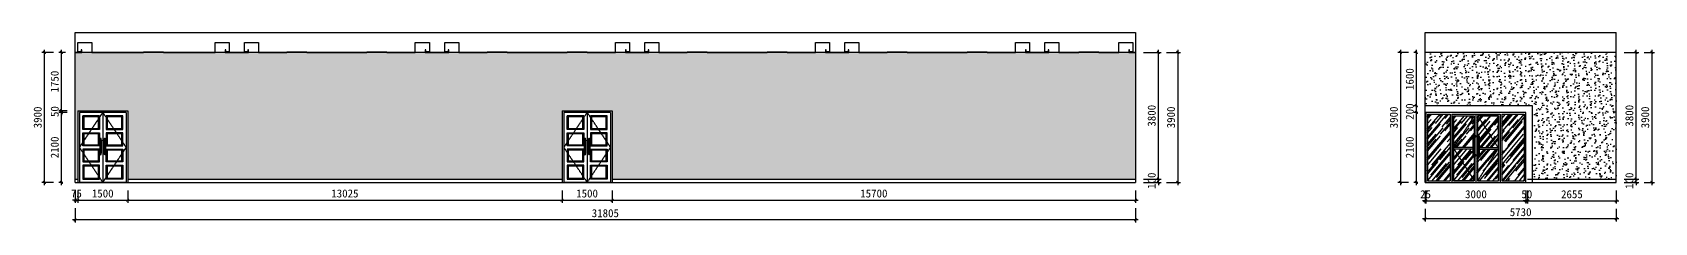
# Model space of a CAD drawing. Header units: millimetres. Extents: x -150677 to 588340, y -254013 to 149700.
# Drawn here: x 478390 to 527034, y -30960 to -25254 of the extents above; entities that cross this region are included whole.
import ezdxf

# ---------------------------------------------------------------- set-up
doc = ezdxf.new("R2010")
doc.units = ezdxf.units.MM
doc.header["$LTSCALE"] = 10
doc.header["$MEASUREMENT"] = 0
doc.linetypes.add('DASH', pattern=[0.35, 0.25, -0.1])
for name, color, linetype in [('1-Ba原始建筑墙体', 2, 'Continuous'), ('2-Ba顶面轮廓', 4, 'Continuous'), ('FUR-MID', 2, 'Continuous'), ('PM', 1, 'Continuous'), ('饰物', 46, 'Continuous')]:
    doc.layers.add(name, color=color, linetype=linetype)
doc.styles.get("Standard").update_dxf_attribs({"font": ''})
doc.styles.get('Standard').set_extended_font_data('SimSun')
doc.dimstyles.new('DIMN80', dxfattribs={"dimscale": 0.8, "dimtxt": 300, "dimasz": 100, "dimexe": 100, "dimexo": 300, "dimgap": 100, "dimtad": 1, "dimdec": 0, "dimtxsty": 'Standard', "dimblk": 'ARCHTICK', "dimcen": 2.5, "dimdle": 100, "dimclrd": 8, "dimclre": 8, "dimclrt": 96, "dimadec": 0, "dimazin": 0, "dimtfac": 1, "dimtdec": 0, "dimtmove": 0, "dimatfit": 3, "dimldrblk": 'DOT', "dimfxl": 100, "dimarcsym": 0})
pattern_1 = [(50, (520228.08, -29703.54), (129.618, 465.617), [3000, -400, 1000, -200]), (50, (520494.08, -29603.54), (-332.325, 17.773), [600, -66, 1200, -150]), (50, (520328.08, -29533.54), (565.849, 882.82), [1600, -280, 800, -200])]
pattern_2 = [(50, (521002.58, -29703.54), (129.618, 465.617), [3000, -400, 1000, -200]), (50, (521268.58, -29603.54), (-332.325, 17.773), [600, -66, 1200, -150]), (50, (521102.58, -29533.54), (565.849, 882.82), [1600, -280, 800, -200])]

# ---------------------------------------------------------------- blocks, each defined once
blk = doc.blocks.new('LS-006')
at = {"layer": 'PM'}
for p, q in [((-43, 173), (-43, 153)), ((-43, 173), (3, 173)), ((-43, 153), (3, 153)), ((-40, 153), (-40, -197)), ((-40, 103), (0, 103)), ((-35, 178), (-35, 173)), ((-35, 178), (-5, 178)), ((-30, 183), (-30, 178)), ((-30, 183), (-10, 183)), ((-10, 183), (-10, 178)), ((-5, 178), (-5, 173)), ((0, 153), (0, -197)), ((3, 173), (3, 153)), ((81, 173), (81, 153)), ((127, 173), (81, 173)), ((127, 153), (81, 153)), ((84, 153), (84, -197)), ((124, 103), (84, 103)), ((119, 178), (89, 178)), ((89, 178), (89, 173)), ((114, 183), (94, 183)), ((94, 183), (94, 178)), ((114, 183), (114, 178)), ((119, 178), (119, 173)), ((124, 153), (124, -197)), ((127, 173), (127, 153)), ((-43, -217), (-43, -197)), ((-43, -197), (3, -197)), ((-43, -217), (3, -217)), ((-40, -147), (0, -147)), ((-40, -197), (0, -197)), ((-35, -222), (-35, -217)), ((-35, -222), (-5, -222)), ((-30, -227), (-30, -222)), ((-30, -227), (-10, -227)), ((-10, -227), (-10, -222)), ((-5, -222), (-5, -217)), ((3, -217), (3, -197)), ((81, -217), (81, -197)), ((127, -197), (81, -197)), ((127, -217), (81, -217)), ((124, -147), (84, -147)), ((124, -197), (84, -197)), ((89, -222), (89, -217)), ((119, -222), (89, -222)), ((94, -227), (94, -222)), ((114, -227), (94, -227)), ((114, -227), (114, -222)), ((119, -222), (119, -217)), ((127, -217), (127, -197))]:
    blk.add_line(p, q, dxfattribs=at)
for centre, start, end in [((-20, 201), 297.7238, 242.2762), ((104, 201), 297.7238, 242.2762), ((-20, -246), 117.7238, 62.2762), ((104, -246), 117.7238, 62.2762)]:
    blk.add_arc(centre, 21, start, end, dxfattribs=at)
blk = doc.blocks.new('A$C5D037A5A')
at = {"layer": '2-Ba顶面轮廓'}
for p, q in [((0, 2150), (0, 0)), ((50, 2100), (50, 0)), ((700, 2100), (50, 2100)), ((650, 2000), (150, 2000)), ((1450, 2100), (700, 2100)), ((750, 2100), (750, 0)), ((1450, 2100), (1450, 0)), ((1500, 2150), (1500, 0)), ((654, 1100), (150, 1100)), ((896, 1100), (1350, 1100)), ((1450, 0), (50, 0))]:
    blk.add_line(p, q, dxfattribs=at)
at = {"layer": '2-Ba顶面轮廓', "color": 8, "linetype": 'DASH'}
for p, q in [((750, 2100), (50, 1050)), ((750, 2100), (1450, 1050)), ((50, 1050), (750, 0)), ((1450, 1050), (750, 0))]:
    blk.add_line(p, q, dxfattribs=at)
at = {"layer": '2-Ba顶面轮廓'}
blk.add_lwpolyline([(0, 2150), (1500, 2150)], dxfattribs=at)
for points in [[(150, 2000), (650, 2000), (650, 1585), (150, 1585)], [(1350, 2000), (850, 2000), (850, 1585), (1350, 1585)], [(150, 1485), (650, 1485), (650, 1100), (150, 1100)], [(1350, 1485), (850, 1485), (850, 1100), (1350, 1100)], [(150, 615), (650, 615), (650, 1000), (150, 1000)], [(1350, 615), (850, 615), (850, 1000), (1350, 1000)], [(150, 100), (650, 100), (650, 515), (150, 515)], [(1350, 100), (850, 100), (850, 515), (1350, 515)]]:
    blk.add_lwpolyline(points, close=True, dxfattribs=at)
at = {"layer": '2-Ba顶面轮廓', "color": 8}
for points in [[(635, 1985), (165, 1985), (165, 1600), (635, 1600)], [(620, 1970), (180, 1970), (180, 1615), (620, 1615)], [(1335, 1985), (865, 1985), (865, 1600), (1335, 1600)], [(1320, 1970), (880, 1970), (880, 1615), (1320, 1615)], [(635, 1470), (165, 1470), (165, 1115), (635, 1115)], [(1335, 1470), (865, 1470), (865, 1115), (1335, 1115)], [(635, 985), (165, 985), (165, 630), (635, 630)], [(620, 1455), (180, 1455), (180, 1130), (620, 1130)], [(1335, 985), (865, 985), (865, 630), (1335, 630)], [(1320, 1455), (880, 1455), (880, 1130), (1320, 1130)], [(635, 500), (165, 500), (165, 115), (635, 115)], [(620, 970), (180, 970), (180, 645), (620, 645)], [(1335, 500), (865, 500), (865, 115), (1335, 115)], [(1320, 970), (880, 970), (880, 645), (1320, 645)], [(620, 485), (180, 485), (180, 130), (620, 130)], [(1320, 485), (880, 485), (880, 130), (1320, 130)]]:
    blk.add_lwpolyline(points, close=True, dxfattribs=at)
at = {"layer": 'FUR-MID', "color": 2, "ltscale": 20}
blk.add_blockref('LS-006', (708, 1097), dxfattribs=at)
blk = doc.blocks.new('_ArchTick')
at = {"color": 0, "linetype": 'ByBlock', "const_width": 0.4}
blk.add_lwpolyline([(-0.5, -0.5), (0.5, 0.5)], dxfattribs=at)
blk = doc.blocks.new('*D1592')
at = {"layer": '2-Ba顶面轮廓', "color": 8, "lineweight": -2, "transparency": 16777216}
for p, q in [((479306, -27654), (479178, -27654)), ((479258, -29834), (479258, -27574)), ((479306, -29754), (479178, -29754))]:
    blk.add_line(p, q, dxfattribs=at)
at = {"layer": 'Defpoints', "color": 0, "transparency": 16777216}
for p in [(479258, -27654), (479546, -27654), (479546, -29754)]:
    blk.add_point(p, dxfattribs=at)
at = {"layer": '2-Ba顶面轮廓', "color": 8, "lineweight": -2, "transparency": 16777216, "xscale": 80, "yscale": 80, "zscale": 80}
for p, rotation in [((479258, -27654), 90), ((479258, -29754), 270)]:
    blk.add_blockref('_ArchTick', p, dxfattribs=dict(at, rotation=rotation))
at = {"layer": '2-Ba顶面轮廓', "color": 96, "transparency": 16777216, "insert": (479058, -28704), "char_height": 240, "attachment_point": 5, "rotation": 90}
blk.add_mtext('2100', dxfattribs=at)
blk = doc.blocks.new('_DOT')
at = {"color": 0, "linetype": 'ByBlock'}
blk.add_line((-0.35, 0), (-1, 0), dxfattribs=at)
at = {"color": 0, "linetype": 'ByBlock', "const_width": 0.35}
blk.add_lwpolyline([(-0.175, 0, 1), (0.175, 0, 1)], format="xyb", close=True, dxfattribs=at)
blk = doc.blocks.new('*D1593')
at = {"layer": '2-Ba顶面轮廓', "color": 8, "lineweight": -2, "transparency": 16777216}
for p, q in [((479672, -29994), (479672, -30368)), ((479747, -29994), (479747, -30368)), ((479672, -30288), (479592, -30288)), ((479672, -30288), (479747, -30288)), ((479747, -30288), (479827, -30288))]:
    blk.add_line(p, q, dxfattribs=at)
at = {"layer": 'Defpoints', "color": 0, "transparency": 16777216}
for p in [(479672, -29754), (479747, -29754), (479747, -30288)]:
    blk.add_point(p, dxfattribs=at)
at = {"layer": '2-Ba顶面轮廓', "color": 8, "lineweight": -2, "transparency": 16777216, "xscale": 80, "yscale": 80, "zscale": 80}
blk.add_blockref('_ArchTick', (479672, -30288), dxfattribs=at)
at = {"layer": '2-Ba顶面轮廓', "color": 8, "lineweight": -2, "transparency": 16777216, "xscale": 80, "yscale": 80, "zscale": 80, "rotation": 180}
blk.add_blockref('_ArchTick', (479747, -30288), dxfattribs=at)
at = {"layer": '2-Ba顶面轮廓', "color": 96, "transparency": 16777216, "insert": (479709, -30088), "char_height": 240, "attachment_point": 5}
blk.add_mtext('75', dxfattribs=at)
blk = doc.blocks.new('*D1594')
at = {"layer": '2-Ba顶面轮廓', "color": 8, "lineweight": -2, "transparency": 16777216}
for p, q in [((479747, -29994), (479747, -30368)), ((481247, -29994), (481247, -30368)), ((479667, -30288), (481327, -30288))]:
    blk.add_line(p, q, dxfattribs=at)
at = {"layer": 'Defpoints', "color": 0, "transparency": 16777216}
for p in [(479747, -29754), (481247, -29754), (481247, -30288)]:
    blk.add_point(p, dxfattribs=at)
at = {"layer": '2-Ba顶面轮廓', "color": 8, "lineweight": -2, "transparency": 16777216, "xscale": 80, "yscale": 80, "zscale": 80}
for p, rotation in [((479747, -30288), 180.0000000000026), ((481247, -30288), 2.646221494977645e-12)]:
    blk.add_blockref('_ArchTick', p, dxfattribs=dict(at, rotation=rotation))
at = {"layer": '2-Ba顶面轮廓', "color": 96, "transparency": 16777216, "insert": (480497, -30088), "char_height": 240, "attachment_point": 5}
blk.add_mtext('1500', dxfattribs=at)
blk = doc.blocks.new('*D1595')
at = {"layer": '2-Ba顶面轮廓', "color": 8, "lineweight": -2, "transparency": 16777216}
for p, q in [((481247, -29994), (481247, -30368)), ((494272, -29994), (494272, -30368)), ((481167, -30288), (494352, -30288))]:
    blk.add_line(p, q, dxfattribs=at)
at = {"layer": 'Defpoints', "color": 0, "transparency": 16777216}
for p in [(481247, -29754), (494272, -29754), (494272, -30288)]:
    blk.add_point(p, dxfattribs=at)
at = {"layer": '2-Ba顶面轮廓', "color": 8, "lineweight": -2, "transparency": 16777216, "xscale": 80, "yscale": 80, "zscale": 80}
for p, rotation in [((481247, -30288), 180.0000000000026), ((494272, -30288), 2.646221494977645e-12)]:
    blk.add_blockref('_ArchTick', p, dxfattribs=dict(at, rotation=rotation))
at = {"layer": '2-Ba顶面轮廓', "color": 96, "transparency": 16777216, "insert": (487760, -30088), "char_height": 240, "attachment_point": 5}
blk.add_mtext('13025', dxfattribs=at)
blk = doc.blocks.new('*D1596')
at = {"layer": '2-Ba顶面轮廓', "color": 8, "lineweight": -2, "transparency": 16777216}
for p, q in [((479667, -30528), (479667, -30960)), ((511472, -30528), (511472, -30960)), ((511552, -30880), (479587, -30880))]:
    blk.add_line(p, q, dxfattribs=at)
at = {"layer": 'Defpoints', "color": 0, "transparency": 16777216}
for p in [(479667, -30288), (511472, -30288), (479667, -30880)]:
    blk.add_point(p, dxfattribs=at)
at = {"layer": '2-Ba顶面轮廓', "color": 8, "lineweight": -2, "transparency": 16777216, "xscale": 80, "yscale": 80, "zscale": 80}
for p, rotation in [((479667, -30880), 180.0000000000026), ((511472, -30880), 2.637889906509372e-12)]:
    blk.add_blockref('_ArchTick', p, dxfattribs=dict(at, rotation=rotation))
at = {"layer": '2-Ba顶面轮廓', "color": 96, "transparency": 16777216, "insert": (495570, -30680), "char_height": 240, "attachment_point": 5}
blk.add_mtext('31805', dxfattribs=at)
blk = doc.blocks.new('*D1597')
at = {"layer": '2-Ba顶面轮廓', "color": 8, "lineweight": -2, "transparency": 16777216}
for p, q in [((479432, -27604), (479178, -27604)), ((479432, -27654), (479178, -27654)), ((479258, -27604), (479258, -27524)), ((479258, -27654), (479258, -27604)), ((479258, -27654), (479258, -27734))]:
    blk.add_line(p, q, dxfattribs=at)
at = {"layer": 'Defpoints', "color": 0, "transparency": 16777216}
for p in [(479258, -27604), (479672, -27604), (479672, -27654)]:
    blk.add_point(p, dxfattribs=at)
at = {"layer": '2-Ba顶面轮廓', "color": 8, "lineweight": -2, "transparency": 16777216, "xscale": 80, "yscale": 80, "zscale": 80}
for p, rotation in [((479258, -27604), 270), ((479258, -27654), 90)]:
    blk.add_blockref('_ArchTick', p, dxfattribs=dict(at, rotation=rotation))
at = {"layer": '2-Ba顶面轮廓', "color": 96, "transparency": 16777216, "insert": (479058, -27629), "char_height": 240, "attachment_point": 5, "rotation": 90}
blk.add_mtext('50', dxfattribs=at)
blk = doc.blocks.new('*D1598')
at = {"layer": '2-Ba顶面轮廓', "color": 8, "lineweight": -2, "transparency": 16777216}
for p, q in [((479258, -27684), (479258, -25774)), ((479382, -25854), (479178, -25854)), ((479382, -27604), (479178, -27604))]:
    blk.add_line(p, q, dxfattribs=at)
at = {"layer": 'Defpoints', "color": 0, "transparency": 16777216}
for p in [(479258, -25854), (479622, -25854), (479622, -27604)]:
    blk.add_point(p, dxfattribs=at)
at = {"layer": '2-Ba顶面轮廓', "color": 8, "lineweight": -2, "transparency": 16777216, "xscale": 80, "yscale": 80, "zscale": 80}
for p, rotation in [((479258, -25854), 90), ((479258, -27604), 270)]:
    blk.add_blockref('_ArchTick', p, dxfattribs=dict(at, rotation=rotation))
at = {"layer": '2-Ba顶面轮廓', "color": 96, "transparency": 16777216, "insert": (479058, -26729), "char_height": 240, "attachment_point": 5, "rotation": 90}
blk.add_mtext('1750', dxfattribs=at)
blk = doc.blocks.new('*D1599')
at = {"layer": '2-Ba顶面轮廓', "color": 8, "lineweight": -2, "transparency": 16777216}
for p, q in [((478748, -29834), (478748, -25774)), ((479018, -25854), (478668, -25854)), ((479018, -29754), (478668, -29754))]:
    blk.add_line(p, q, dxfattribs=at)
at = {"layer": 'Defpoints', "color": 0, "transparency": 16777216}
for p in [(478748, -25854), (479258, -25854), (479258, -29754)]:
    blk.add_point(p, dxfattribs=at)
at = {"layer": '2-Ba顶面轮廓', "color": 8, "lineweight": -2, "transparency": 16777216, "xscale": 80, "yscale": 80, "zscale": 80}
for p, rotation in [((478748, -25854), 90), ((478748, -29754), 270)]:
    blk.add_blockref('_ArchTick', p, dxfattribs=dict(at, rotation=rotation))
at = {"layer": '2-Ba顶面轮廓', "color": 96, "transparency": 16777216, "insert": (478548, -27804), "char_height": 240, "attachment_point": 5, "rotation": 90}
blk.add_mtext('3900', dxfattribs=at)
blk = doc.blocks.new('*D1600')
at = {"layer": '2-Ba顶面轮廓', "color": 8, "lineweight": -2, "transparency": 16777216}
for p, q in [((511712, -29653), (512234, -29653)), ((512154, -29653), (512154, -29573)), ((512154, -29754), (512154, -29653)), ((511712, -29754), (512234, -29754)), ((512154, -29754), (512154, -29834))]:
    blk.add_line(p, q, dxfattribs=at)
at = {"layer": 'Defpoints', "color": 0, "transparency": 16777216}
for p in [(511472, -29653), (512154, -29653), (511472, -29754)]:
    blk.add_point(p, dxfattribs=at)
at = {"layer": '2-Ba顶面轮廓', "color": 8, "lineweight": -2, "transparency": 16777216, "xscale": 80, "yscale": 80, "zscale": 80}
for p, rotation in [((512154, -29653), 270), ((512154, -29754), 90)]:
    blk.add_blockref('_ArchTick', p, dxfattribs=dict(at, rotation=rotation))
at = {"layer": '2-Ba顶面轮廓', "color": 96, "transparency": 16777216, "insert": (511954, -29704), "char_height": 240, "attachment_point": 5, "rotation": 90}
blk.add_mtext('100', dxfattribs=at)
blk = doc.blocks.new('*D1601')
at = {"layer": '2-Ba顶面轮廓', "color": 8, "lineweight": -2, "transparency": 16777216}
for p, q in [((512154, -29734), (512154, -25774)), ((511712, -25854), (512234, -25854)), ((511712, -29654), (512234, -29654))]:
    blk.add_line(p, q, dxfattribs=at)
at = {"layer": 'Defpoints', "color": 0, "transparency": 16777216}
for p in [(511472, -25854), (512154, -25854), (511472, -29654)]:
    blk.add_point(p, dxfattribs=at)
at = {"layer": '2-Ba顶面轮廓', "color": 8, "lineweight": -2, "transparency": 16777216, "xscale": 80, "yscale": 80, "zscale": 80}
for p, rotation in [((512154, -25854), 90), ((512154, -29654), 270)]:
    blk.add_blockref('_ArchTick', p, dxfattribs=dict(at, rotation=rotation))
at = {"layer": '2-Ba顶面轮廓', "color": 96, "transparency": 16777216, "insert": (511954, -27754), "char_height": 240, "attachment_point": 5, "rotation": 90}
blk.add_mtext('3800', dxfattribs=at)
blk = doc.blocks.new('*D1602')
at = {"layer": '2-Ba顶面轮廓', "color": 8, "lineweight": -2, "transparency": 16777216}
for p, q in [((512734, -25774), (512734, -29834)), ((512394, -25854), (512814, -25854)), ((512394, -29754), (512814, -29754))]:
    blk.add_line(p, q, dxfattribs=at)
at = {"layer": 'Defpoints', "color": 0, "transparency": 16777216}
for p in [(512154, -25854), (512154, -29754), (512734, -29754)]:
    blk.add_point(p, dxfattribs=at)
at = {"layer": '2-Ba顶面轮廓', "color": 8, "lineweight": -2, "transparency": 16777216, "xscale": 80, "yscale": 80, "zscale": 80}
for p, rotation in [((512734, -25854), 90), ((512734, -29754), 270)]:
    blk.add_blockref('_ArchTick', p, dxfattribs=dict(at, rotation=rotation))
at = {"layer": '2-Ba顶面轮廓', "color": 96, "transparency": 16777216, "insert": (512534, -27804), "char_height": 240, "attachment_point": 5, "rotation": 90}
blk.add_mtext('3900', dxfattribs=at)
blk = doc.blocks.new('*D1616')
at = {"layer": '2-Ba顶面轮廓', "color": 8, "lineweight": -2, "transparency": 16777216}
for p, q in [((520153, -29994), (520153, -30391)), ((520178, -29994), (520178, -30391)), ((520153, -30311), (520073, -30311)), ((520153, -30311), (520178, -30311)), ((520178, -30311), (520258, -30311))]:
    blk.add_line(p, q, dxfattribs=at)
at = {"layer": 'Defpoints', "color": 0, "transparency": 16777216}
for p in [(520153, -29754), (520178, -29754), (520178, -30311)]:
    blk.add_point(p, dxfattribs=at)
at = {"layer": '2-Ba顶面轮廓', "color": 8, "lineweight": -2, "transparency": 16777216, "xscale": 80, "yscale": 80, "zscale": 80}
blk.add_blockref('_ArchTick', (520153, -30311), dxfattribs=at)
at = {"layer": '2-Ba顶面轮廓', "color": 8, "lineweight": -2, "transparency": 16777216, "xscale": 80, "yscale": 80, "zscale": 80, "rotation": 180}
blk.add_blockref('_ArchTick', (520178, -30311), dxfattribs=at)
at = {"layer": '2-Ba顶面轮廓', "color": 96, "transparency": 16777216, "insert": (520166, -30111), "char_height": 240, "attachment_point": 5}
blk.add_mtext('25', dxfattribs=at)
blk = doc.blocks.new('*D1617')
at = {"layer": '2-Ba顶面轮廓', "color": 8, "lineweight": -2, "transparency": 16777216}
for p, q in [((520178, -29994), (520178, -30391)), ((523178, -29994), (523178, -30391)), ((520098, -30311), (523258, -30311))]:
    blk.add_line(p, q, dxfattribs=at)
at = {"layer": 'Defpoints', "color": 0, "transparency": 16777216}
for p in [(520178, -29754), (523178, -29754), (523178, -30311)]:
    blk.add_point(p, dxfattribs=at)
at = {"layer": '2-Ba顶面轮廓', "color": 8, "lineweight": -2, "transparency": 16777216, "xscale": 80, "yscale": 80, "zscale": 80, "rotation": 180}
blk.add_blockref('_ArchTick', (520178, -30311), dxfattribs=at)
at = {"layer": '2-Ba顶面轮廓', "color": 8, "lineweight": -2, "transparency": 16777216, "xscale": 80, "yscale": 80, "zscale": 80}
blk.add_blockref('_ArchTick', (523178, -30311), dxfattribs=at)
at = {"layer": '2-Ba顶面轮廓', "color": 96, "transparency": 16777216, "insert": (521678, -30111), "char_height": 240, "attachment_point": 5}
blk.add_mtext('3000', dxfattribs=at)
blk = doc.blocks.new('*D1618')
at = {"layer": '2-Ba顶面轮廓', "color": 8, "lineweight": -2, "transparency": 16777216}
for p, q in [((523178, -29994), (523178, -30391)), ((523228, -29994), (523228, -30391)), ((523178, -30311), (523098, -30311)), ((523178, -30311), (523228, -30311)), ((523228, -30311), (523308, -30311))]:
    blk.add_line(p, q, dxfattribs=at)
at = {"layer": 'Defpoints', "color": 0, "transparency": 16777216}
for p in [(523178, -29754), (523228, -29754), (523228, -30311)]:
    blk.add_point(p, dxfattribs=at)
at = {"layer": '2-Ba顶面轮廓', "color": 8, "lineweight": -2, "transparency": 16777216, "xscale": 80, "yscale": 80, "zscale": 80}
blk.add_blockref('_ArchTick', (523178, -30311), dxfattribs=at)
at = {"layer": '2-Ba顶面轮廓', "color": 8, "lineweight": -2, "transparency": 16777216, "xscale": 80, "yscale": 80, "zscale": 80, "rotation": 180}
blk.add_blockref('_ArchTick', (523228, -30311), dxfattribs=at)
at = {"layer": '2-Ba顶面轮廓', "color": 96, "transparency": 16777216, "insert": (523203, -30111), "char_height": 240, "attachment_point": 5}
blk.add_mtext('50', dxfattribs=at)
blk = doc.blocks.new('*D1619')
at = {"layer": '2-Ba顶面轮廓', "color": 8, "lineweight": -2, "transparency": 16777216}
for p, q in [((523228, -29994), (523228, -30391)), ((525883, -29994), (525883, -30391)), ((523148, -30311), (525963, -30311))]:
    blk.add_line(p, q, dxfattribs=at)
at = {"layer": 'Defpoints', "color": 0, "transparency": 16777216}
for p in [(523228, -29754), (525883, -29754), (525883, -30311)]:
    blk.add_point(p, dxfattribs=at)
at = {"layer": '2-Ba顶面轮廓', "color": 8, "lineweight": -2, "transparency": 16777216, "xscale": 80, "yscale": 80, "zscale": 80, "rotation": 180}
blk.add_blockref('_ArchTick', (523228, -30311), dxfattribs=at)
at = {"layer": '2-Ba顶面轮廓', "color": 8, "lineweight": -2, "transparency": 16777216, "xscale": 80, "yscale": 80, "zscale": 80}
blk.add_blockref('_ArchTick', (525883, -30311), dxfattribs=at)
at = {"layer": '2-Ba顶面轮廓', "color": 96, "transparency": 16777216, "insert": (524556, -30111), "char_height": 240, "attachment_point": 5}
blk.add_mtext('2655', dxfattribs=at)
blk = doc.blocks.new('*D1620')
at = {"layer": '2-Ba顶面轮廓', "color": 8, "lineweight": -2, "transparency": 16777216}
for p, q in [((520153.4638, -30551), (520153.4638, -30927.5)), ((525883.4638, -30551), (525883.4638, -30927.5)), ((525963.4638, -30847.5), (520073.4638, -30847.5))]:
    blk.add_line(p, q, dxfattribs=at)
at = {"layer": 'Defpoints', "color": 0, "transparency": 16777216}
for p in [(520153.4638, -30311), (525883.4638, -30311), (520153.4638, -30847.5)]:
    blk.add_point(p, dxfattribs=at)
at = {"layer": '2-Ba顶面轮廓', "color": 8, "lineweight": -2, "transparency": 16777216, "xscale": 80, "yscale": 80, "zscale": 80, "rotation": 180}
blk.add_blockref('_ArchTick', (520153.4638, -30847.5), dxfattribs=at)
at = {"layer": '2-Ba顶面轮廓', "color": 8, "lineweight": -2, "transparency": 16777216, "xscale": 80, "yscale": 80, "zscale": 80}
blk.add_blockref('_ArchTick', (525883.4638, -30847.5), dxfattribs=at)
at = {"layer": '2-Ba顶面轮廓', "color": 96, "transparency": 16777216, "insert": (523018.4638, -30647.5), "char_height": 240, "attachment_point": 5}
blk.add_mtext('5730', dxfattribs=at)
blk = doc.blocks.new('*D1621')
at = {"layer": '2-Ba顶面轮廓', "color": 8, "lineweight": -2, "transparency": 16777216}
for p, q in [((519938, -27654), (519813, -27654)), ((519893, -29834), (519893, -27574)), ((519938, -29754), (519813, -29754))]:
    blk.add_line(p, q, dxfattribs=at)
at = {"layer": 'Defpoints', "color": 0, "transparency": 16777216}
for p in [(519893, -27654), (520178, -27654), (520178, -29754)]:
    blk.add_point(p, dxfattribs=at)
at = {"layer": '2-Ba顶面轮廓', "color": 8, "lineweight": -2, "transparency": 16777216, "xscale": 80, "yscale": 80, "zscale": 80}
for p, rotation in [((519893, -27654), 90), ((519893, -29754), 270)]:
    blk.add_blockref('_ArchTick', p, dxfattribs=dict(at, rotation=rotation))
at = {"layer": '2-Ba顶面轮廓', "color": 96, "transparency": 16777216, "insert": (519693, -28704), "char_height": 240, "attachment_point": 5, "rotation": 90}
blk.add_mtext('2100', dxfattribs=at)
blk = doc.blocks.new('*D1622')
at = {"layer": '2-Ba顶面轮廓', "color": 8, "lineweight": -2, "transparency": 16777216}
for p, q in [((519913, -27454), (519813, -27454)), ((519938, -27654), (519813, -27654)), ((519893, -27734), (519893, -27374))]:
    blk.add_line(p, q, dxfattribs=at)
at = {"layer": 'Defpoints', "color": 0, "transparency": 16777216}
for p in [(519893, -27454), (520153, -27454), (520178, -27654)]:
    blk.add_point(p, dxfattribs=at)
at = {"layer": '2-Ba顶面轮廓', "color": 8, "lineweight": -2, "transparency": 16777216, "xscale": 80, "yscale": 80, "zscale": 80}
for p, rotation in [((519893, -27454), 90), ((519893, -27654), 270)]:
    blk.add_blockref('_ArchTick', p, dxfattribs=dict(at, rotation=rotation))
at = {"layer": '2-Ba顶面轮廓', "color": 96, "transparency": 16777216, "insert": (519693, -27629), "char_height": 240, "attachment_point": 5, "rotation": 90}
blk.add_mtext('200', dxfattribs=at)
blk = doc.blocks.new('*D1623')
at = {"layer": '2-Ba顶面轮廓', "color": 8, "lineweight": -2, "transparency": 16777216}
for p, q in [((519893, -27534), (519893, -25774)), ((519913, -25854), (519813, -25854)), ((519913, -27454), (519813, -27454))]:
    blk.add_line(p, q, dxfattribs=at)
at = {"layer": 'Defpoints', "color": 0, "transparency": 16777216}
for p in [(519893, -25854), (520153, -25854), (520153, -27454)]:
    blk.add_point(p, dxfattribs=at)
at = {"layer": '2-Ba顶面轮廓', "color": 8, "lineweight": -2, "transparency": 16777216, "xscale": 80, "yscale": 80, "zscale": 80}
for p, rotation in [((519893, -25854), 90), ((519893, -27454), 270)]:
    blk.add_blockref('_ArchTick', p, dxfattribs=dict(at, rotation=rotation))
at = {"layer": '2-Ba顶面轮廓', "color": 96, "transparency": 16777216, "insert": (519693, -26654), "char_height": 240, "attachment_point": 5, "rotation": 90}
blk.add_mtext('1600', dxfattribs=at)
blk = doc.blocks.new('*D1624')
at = {"layer": '2-Ba顶面轮廓', "color": 8, "lineweight": -2, "transparency": 16777216}
for p, q in [((519416, -25774), (519416, -29834)), ((519653, -25854), (519336, -25854)), ((519653, -29754), (519336, -29754))]:
    blk.add_line(p, q, dxfattribs=at)
at = {"layer": 'Defpoints', "color": 0, "transparency": 16777216}
for p in [(519893, -25854), (519416, -29754), (519893, -29754)]:
    blk.add_point(p, dxfattribs=at)
at = {"layer": '2-Ba顶面轮廓', "color": 8, "lineweight": -2, "transparency": 16777216, "xscale": 80, "yscale": 80, "zscale": 80}
for p, rotation in [((519416, -25854), 90), ((519416, -29754), 270)]:
    blk.add_blockref('_ArchTick', p, dxfattribs=dict(at, rotation=rotation))
at = {"layer": '2-Ba顶面轮廓', "color": 96, "transparency": 16777216, "insert": (519216, -27804), "char_height": 240, "attachment_point": 5, "rotation": 90}
blk.add_mtext('3900', dxfattribs=at)
blk = doc.blocks.new('*D1625')
at = {"layer": '2-Ba顶面轮廓', "color": 8, "lineweight": -2, "transparency": 16777216}
for p, q in [((526123, -29654), (526559, -29654)), ((526479, -29654), (526479, -29574)), ((526479, -29754), (526479, -29654)), ((526123, -29754), (526559, -29754)), ((526479, -29754), (526479, -29834))]:
    blk.add_line(p, q, dxfattribs=at)
at = {"layer": 'Defpoints', "color": 0, "transparency": 16777216}
for p in [(525883, -29654), (526479, -29654), (525883, -29754)]:
    blk.add_point(p, dxfattribs=at)
at = {"layer": '2-Ba顶面轮廓', "color": 8, "lineweight": -2, "transparency": 16777216, "xscale": 80, "yscale": 80, "zscale": 80}
for p, rotation in [((526479, -29654), 270), ((526479, -29754), 90)]:
    blk.add_blockref('_ArchTick', p, dxfattribs=dict(at, rotation=rotation))
at = {"layer": '2-Ba顶面轮廓', "color": 96, "transparency": 16777216, "insert": (526279, -29704), "char_height": 240, "attachment_point": 5, "rotation": 90}
blk.add_mtext('100', dxfattribs=at)
blk = doc.blocks.new('*D1626')
at = {"layer": '2-Ba顶面轮廓', "color": 8, "lineweight": -2, "transparency": 16777216}
for p, q in [((526479, -29734), (526479, -25774)), ((526123, -25854), (526559, -25854)), ((526123, -29654), (526559, -29654))]:
    blk.add_line(p, q, dxfattribs=at)
at = {"layer": 'Defpoints', "color": 0, "transparency": 16777216}
for p in [(525883, -25854), (526479, -25854), (525883, -29654)]:
    blk.add_point(p, dxfattribs=at)
at = {"layer": '2-Ba顶面轮廓', "color": 8, "lineweight": -2, "transparency": 16777216, "xscale": 80, "yscale": 80, "zscale": 80}
for p, rotation in [((526479, -25854), 90), ((526479, -29654), 270)]:
    blk.add_blockref('_ArchTick', p, dxfattribs=dict(at, rotation=rotation))
at = {"layer": '2-Ba顶面轮廓', "color": 96, "transparency": 16777216, "insert": (526279, -27754), "char_height": 240, "attachment_point": 5, "rotation": 90}
blk.add_mtext('3800', dxfattribs=at)
blk = doc.blocks.new('*D1627')
at = {"layer": '2-Ba顶面轮廓', "color": 8, "lineweight": -2, "transparency": 16777216}
for p, q in [((526954, -25774), (526954, -29834)), ((526719, -25854), (527034, -25854)), ((526719, -29754), (527034, -29754))]:
    blk.add_line(p, q, dxfattribs=at)
at = {"layer": 'Defpoints', "color": 0, "transparency": 16777216}
for p in [(526479, -25854), (526479, -29754), (526954, -29754)]:
    blk.add_point(p, dxfattribs=at)
at = {"layer": '2-Ba顶面轮廓', "color": 8, "lineweight": -2, "transparency": 16777216, "xscale": 80, "yscale": 80, "zscale": 80}
for p, rotation in [((526954, -25854), 90), ((526954, -29754), 270)]:
    blk.add_blockref('_ArchTick', p, dxfattribs=dict(at, rotation=rotation))
at = {"layer": '2-Ba顶面轮廓', "color": 96, "transparency": 16777216, "insert": (526754, -27804), "char_height": 240, "attachment_point": 5, "rotation": 90}
blk.add_mtext('3900', dxfattribs=at)
blk = doc.blocks.new('*D1714')
at = {"layer": '2-Ba顶面轮廓', "color": 8, "lineweight": -2, "transparency": 16777216}
for p, q in [((494272, -29994), (494272, -30368)), ((495772, -29994), (495772, -30368)), ((494192, -30288), (495852, -30288))]:
    blk.add_line(p, q, dxfattribs=at)
at = {"layer": 'Defpoints', "color": 0, "transparency": 16777216}
for p in [(494272, -29754), (495772, -29754), (495772, -30288)]:
    blk.add_point(p, dxfattribs=at)
at = {"layer": '2-Ba顶面轮廓', "color": 8, "lineweight": -2, "transparency": 16777216, "xscale": 80, "yscale": 80, "zscale": 80}
for p, rotation in [((494272, -30288), 180.0015550377933), ((495772, -30288), 0.001555037793237257)]:
    blk.add_blockref('_ArchTick', p, dxfattribs=dict(at, rotation=rotation))
at = {"layer": '2-Ba顶面轮廓', "color": 96, "transparency": 16777216, "insert": (495022, -30088), "char_height": 240, "attachment_point": 5, "rotation": 0.0016}
blk.add_mtext('1500', dxfattribs=at)
blk = doc.blocks.new('*D1715')
at = {"layer": '2-Ba顶面轮廓', "color": 8, "lineweight": -2, "transparency": 16777216}
for p, q in [((495772, -29994), (495772, -30368)), ((511472, -29994), (511472, -30368)), ((495692, -30288), (511552, -30288))]:
    blk.add_line(p, q, dxfattribs=at)
at = {"layer": 'Defpoints', "color": 0, "transparency": 16777216}
for p in [(495772, -29754), (511472, -29754), (511472, -30288)]:
    blk.add_point(p, dxfattribs=at)
at = {"layer": '2-Ba顶面轮廓', "color": 8, "lineweight": -2, "transparency": 16777216, "xscale": 80, "yscale": 80, "zscale": 80, "rotation": 180}
blk.add_blockref('_ArchTick', (495772, -30288), dxfattribs=at)
at = {"layer": '2-Ba顶面轮廓', "color": 8, "lineweight": -2, "transparency": 16777216, "xscale": 80, "yscale": 80, "zscale": 80}
blk.add_blockref('_ArchTick', (511472, -30288), dxfattribs=at)
at = {"layer": '2-Ba顶面轮廓', "color": 96, "transparency": 16777216, "insert": (503622, -30088), "char_height": 240, "attachment_point": 5}
blk.add_mtext('15700', dxfattribs=at)

msp = doc.modelspace()

# ---------------------------------------------------------------- hatches: boundary and pattern name
at = {"layer": '2-Ba顶面轮廓'}
h = msp.add_hatch(dxfattribs=at)
h.set_pattern_fill('AR-SAND', color=251, scale=100, angle=90, style=0)
h.set_pattern_definition([(127.5, (479669.58, -29653.5), (-244.7066, -8.0002), [0, -193.04, 0, -215.9, 0, -206.375]), (97.5, (479669.6, -29653.5), (-358.4126, 224.7616), [0, -104.14, 0, -173.99, 0, -66.675]), (57.5, (479669.58, -29809.7), (-0.7186, 395.4962), [0, -63.5, 0, -228.6, 0, -298.45]), (47.5, (479669.6, -29809.7), (-111.4647, 381.7782), [0, -31.75, 0, -149.86, 0, -171.45])])
h.paths.add_polyline_path([(495772, -27603.6), (495772, -29653.5), (511472, -29653.5), (511472, -25853.5), (479669.6, -25853.5), (479669.6, -29653.5), (479747, -29653.5), (479747, -27603.5), (481247, -27603.5), (481247, -29653.5), (494272, -29653.5), (494272, -27603.6)])
h = msp.add_hatch(dxfattribs=at)
h.set_pattern_fill('AR-SAND', color=251, scale=100, angle=90, style=0)
h.set_pattern_definition([(127.5, (520153.46, -29653.5), (-244.7066, -8), [0, -193.04, 0, -215.9, 0, -206.375]), (97.5, (520153.46, -29653.5), (-358.413, 224.762), [0, -104.14, 0, -173.99, 0, -66.675]), (57.5, (520153.46, -29809.7), (-0.7186, 395.496), [0, -63.5, 0, -228.6, 0, -298.45]), (47.5, (520153.46, -29809.7), (-111.465, 381.778), [0, -31.75, 0, -149.86, 0, -171.45])])
h.paths.add_polyline_path([(520153.5, -27453.5), (523378.1, -27453.5), (523378.1, -29653.5), (525883.5, -29653.5), (525883.5, -25853.5), (520153.5, -25853.5)])
h = msp.add_hatch(dxfattribs=at)
h.set_pattern_fill('木材', color=251, scale=50, style=0)
h.set_pattern_definition(pattern_1)
h.paths.add_polyline_path([(520902.6, -27703.5), (520228.1, -27703.5), (520228.1, -28098.5), (520228.1, -29703.5), (520902.6, -29703.5)])
h = msp.add_hatch(dxfattribs=at)
h.set_pattern_fill('木材', color=251, scale=50, style=0)
h.set_pattern_definition(pattern_1)
h.paths.add_polyline_path([(523128.1, -27703.5), (522475.6, -27703.5), (522452.6, -27703.5), (522452.6, -29703.5), (523128.1, -29703.5)])
h = msp.add_hatch(dxfattribs=at)
h.set_pattern_fill('木材', color=251, scale=50, style=0)
h.set_pattern_definition(pattern_2)
h.paths.add_polyline_path([(521611.5, -28753.5), (521611.5, -28923.5), (521627.6, -28923.5), (521627.6, -28753.5)])
h.paths.add_polyline_path([(521581.5, -28953.5), (521581.5, -28753.5), (521002.6, -28753.5), (521002.6, -29703.5), (521627.6, -29703.5), (521627.6, -28953.5)])
h.paths.add_polyline_path([(521611.5, -28383.5), (521611.5, -28703.5), (521627.6, -28703.5), (521627.6, -28383.5)])
h.paths.add_polyline_path([(521581.5, -28703.5), (521581.5, -28353.5), (521627.6, -28353.5), (521627.6, -27753.5), (521002.6, -27753.5), (521002.6, -28703.5)])
h = msp.add_hatch(dxfattribs=at)
h.set_pattern_fill('木材', color=251, scale=50, style=0)
h.set_pattern_definition(pattern_2)
h.paths.add_polyline_path([(521743.6, -28703.5), (521743.6, -28383.5), (521727.6, -28383.5), (521727.6, -28703.5)])
h.paths.add_polyline_path([(521773.6, -28353.5), (521773.6, -28703.5), (522352.6, -28703.5), (522352.6, -27753.5), (521727.6, -27753.5), (521727.6, -28353.5)])
h.paths.add_polyline_path([(521727.6, -28923.5), (521743.6, -28923.5), (521743.6, -28753.5), (521727.6, -28753.5)])
h.paths.add_polyline_path([(521773.6, -28953.5), (521727.6, -28953.5), (521727.6, -29703.5), (522352.6, -29703.5), (522352.6, -28753.5), (521773.6, -28753.5)])

# ---------------------------------------------------------------- linework, layer by layer
at = {"layer": '1-Ba原始建筑墙体'}
for p, q in [((479671.6, -29753.5), (479671.6, -25253.5)), ((479671.6, -25253.5), (511472, -25253.6)), ((511472, -25253.6), (511472, -29753.6)), ((520153.5, -29753.5), (520153.5, -25253.5)), ((520153.5, -25253.5), (525883.5, -25253.5)), ((525883.5, -29753.5), (525883.5, -25253.5)), ((479671.6, -29753.5), (511472, -29753.6)), ((520153.5, -29753.5), (525883.5, -29753.5))]:
    msp.add_line(p, q, dxfattribs=at)
at = {"layer": '2-Ba顶面轮廓'}
for p, q in [((520228.1, -27703.5), (520902.6, -27703.5)), ((520228.1, -27703.5), (520228.1, -29703.5)), ((520228.1, -27703.5), (520228.1, -28098.5)), ((520902.6, -27703.5), (520902.6, -29703.5)), ((520952.6, -27703.5), (521727.6, -27703.5)), ((520952.6, -27703.5), (520952.6, -29753.5)), ((521677.6, -27703.5), (521677.6, -29753.5)), ((521727.6, -27703.5), (522402.6, -27703.5)), ((522402.6, -27703.5), (522402.6, -29753.5)), ((522452.6, -27703.5), (523128.1, -27703.5)), ((522452.6, -27703.5), (522452.6, -29703.5)), ((522475.6, -27703.5), (523128.1, -27703.5)), ((523078.1, -27703.5), (523078.1, -27703.5)), ((523128.1, -27703.5), (523128.1, -29703.5)), ((520228.1, -28118.5), (520228.1, -28453.5)), ((521002.6, -27753.5), (521002.6, -29703.5)), ((521002.6, -27753.5), (521627.6, -27753.5)), ((521627.6, -27753.5), (521627.6, -28353.5)), ((521727.6, -27753.5), (521727.6, -28353.5)), ((521727.6, -27753.5), (522352.6, -27753.5)), ((522352.6, -27753.5), (522352.6, -29703.5)), ((520228.1, -28473.5), (520228.1, -28908.5)), ((521627.6, -28383.5), (521627.6, -28923.5)), ((521727.6, -28383.5), (521727.6, -28923.5)), ((520228.1, -28928.5), (520228.1, -29363.5)), ((521581.5, -28703.5), (521002.6, -28703.5)), ((521581.5, -28753.5), (521002.6, -28753.5)), ((521627.6, -28703.5), (521611.5, -28703.5)), ((521627.6, -28753.5), (521611.5, -28753.5)), ((521627.6, -28953.5), (521627.6, -29703.5)), ((521727.6, -28703.5), (521743.6, -28703.5)), ((521727.6, -28753.5), (521743.6, -28753.5)), ((521727.6, -28953.5), (521727.6, -29703.5)), ((521773.6, -28703.5), (522352.6, -28703.5)), ((521773.6, -28753.5), (522352.6, -28753.5)), ((479671.6, -29653.5), (479747, -29653.5)), ((481247, -29653.5), (494272, -29653.5)), ((495772, -29653.5), (511472, -29653.5)), ((523228.1, -29653.5), (525883.5, -29653.5)), ((520228.1, -29703.5), (520902.6, -29703.5)), ((520952.6, -29753.5), (522402.6, -29753.5)), ((521002.6, -29703.5), (521627.6, -29703.5)), ((521727.6, -29703.5), (522352.6, -29703.5)), ((522452.6, -29703.5), (523128.1, -29703.5))]:
    msp.add_line(p, q, dxfattribs=at)
at = {"layer": '2-Ba顶面轮廓', "color": 8, "linetype": 'DASH'}
for p, q in [((521627.6, -27753.5), (521002.6, -28728.5)), ((521727.6, -27753.5), (522352.6, -28728.5)), ((521002.6, -28728.5), (521627.6, -29703.5)), ((522352.6, -28728.5), (521727.6, -29703.5))]:
    msp.add_line(p, q, dxfattribs=at)
at = {"layer": '2-Ba顶面轮廓'}
for points in [[(479671.6, -25853.5), (479869.6, -25853.5), (479869.6, -25773.5), (479849.6, -25773.5), (479849.6, -25833.5), (479749.6, -25833.5), (479749.6, -25553.5), (480169.6, -25553.5), (480169.6, -25853.5), (481720.8, -25853.5), (481720.8, -25833.5), (482320.8, -25833.5), (482320.8, -25853.5), (483872, -25853.5), (483872, -25553.5), (484292, -25553.5), (484292, -25833.5), (484192, -25833.5), (484192, -25773.5), (484172, -25773.5), (484172, -25853.5), (484872, -25853.5), (484872, -25773.5), (484852, -25773.5), (484852, -25833.5), (484752, -25833.5), (484752, -25553.5), (485172, -25553.5), (485172, -25853.5), (486022, -25853.5), (486022, -25833.5), (486622, -25833.5), (486622, -25853.5), (488422, -25853.5), (488422, -25833.5), (489022, -25833.5), (489022, -25853.5), (489872, -25853.5), (489872, -25553.5), (490292, -25553.5), (490292, -25833.5), (490192, -25833.5), (490192, -25773.5), (490172, -25773.5), (490172, -25853.5), (490872, -25853.5), (490872, -25773.5), (490852, -25773.5), (490852, -25833.5), (490752, -25833.5), (490752, -25553.5), (491172, -25553.5), (491172, -25853.5), (492022, -25853.5), (492022, -25833.5), (492622, -25833.5), (492622, -25853.5), (494422, -25853.5), (494422, -25833.5), (495022, -25833.5), (495022, -25853.5), (495872, -25853.5), (495872, -25553.5), (496292, -25553.5), (496292, -25833.5), (496192, -25833.5), (496192, -25773.5), (496172, -25773.5), (496172, -25853.5), (496872, -25853.5), (496872, -25773.5), (496852, -25773.5), (496852, -25833.5), (496752, -25833.5), (496752, -25553.5), (497172, -25553.5), (497172, -25853.5), (498022, -25853.5), (498022, -25833.5), (498622, -25833.5), (498622, -25853.5), (500422, -25853.5), (500422, -25833.5), (501022, -25833.5), (501022, -25853.5), (501872, -25853.5), (501872, -25553.5), (502292, -25553.5), (502292, -25833.5), (502192, -25833.5), (502192, -25773.5), (502172, -25773.5), (502172, -25853.5), (502872, -25853.5), (502872, -25773.5), (502852, -25773.5), (502852, -25833.5), (502752, -25833.5), (502752, -25553.5), (503172, -25553.5), (503172, -25853.5), (504022, -25853.5), (504022, -25833.5), (504622, -25833.5), (504622, -25853.5), (506422, -25853.5), (506422, -25833.5), (507022, -25833.5), (507022, -25853.5), (507872, -25853.5), (507872, -25553.5), (508292, -25553.5), (508292, -25833.5), (508192, -25833.5), (508192, -25773.5), (508172, -25773.5), (508172, -25853.5), (508872, -25853.5), (508872, -25773.5), (508852, -25773.5), (508852, -25833.5), (508752, -25833.5), (508752, -25553.5), (509172, -25553.5), (509172, -25853.5), (509772, -25853.5), (509772, -25833.5), (510372, -25833.5), (510372, -25853.5), (510972, -25853.5), (510972, -25553.5), (511392, -25553.5), (511392, -25833.5), (511292, -25833.5), (511292, -25773.5), (511272, -25773.5), (511272, -25853.5), (511472, -25853.5)], [(511472, -25853.5), (479671.6, -25853.5)], [(525883.5, -25853.5), (520153.5, -25853.5)], [(523378.1, -29753.5), (523378.1, -27453.5), (520153.5, -27453.5)], [(523178.1, -29753.5), (523178.1, -27653.5), (520178.1, -27653.5), (520178.1, -29753.5)], [(521627.6, -28953.5), (521627.6, -29703.5), (521002.6, -29703.5), (521002.6, -27753.5), (521627.6, -27753.5), (521627.6, -28353.5)], [(521727.6, -28953.5), (521727.6, -29703.5), (522352.6, -29703.5), (522352.6, -27753.5), (521727.6, -27753.5), (521727.6, -28353.5)], [(521627.6, -28383.5), (521627.6, -28923.5)], [(521727.6, -28383.5), (521727.6, -28923.5)]]:
    msp.add_lwpolyline(points, dxfattribs=at)
at = {"layer": '饰物', "color": 8}
for points in [[(521595.5, -28953.5), (521661.5, -28953.5), (521661.5, -28923.5), (521611.5, -28923.5), (521611.5, -28383.5), (521661.5, -28383.5), (521661.5, -28353.5), (521581.5, -28353.5), (521581.5, -28953.5), (521611.5, -28953.5)], [(521759.6, -28953.5), (521693.6, -28953.5), (521693.6, -28923.5), (521743.6, -28923.5), (521743.6, -28383.5), (521693.6, -28383.5), (521693.6, -28353.5), (521773.6, -28353.5), (521773.6, -28953.5), (521743.6, -28953.5)]]:
    msp.add_lwpolyline(points, dxfattribs=at)

# ---------------------------------------------------------------- block references
at = {"layer": '2-Ba顶面轮廓'}
for p in [(479747, -29753.5), (494272, -29753.6)]:
    msp.add_blockref('A$C5D037A5A', p, dxfattribs=at)

# ---------------------------------------------------------------- dimensions: what is measured, and where the dimension line sits
for p1, p2, distance, picture, middle in [((479258.3964, -29753.9999), (479258.3964, -25853.5136), 510.8964, '*D1599', (478547.5, -27803.7568)), ((479621.6, -27603.5), (479621.6, -25853.5), 363.2, '*D1598', (479058.4, -26728.5)), ((512154.5, -25853.5), (512154.5, -29753.6), 580, '*D1602', (512534.5, -27803.5)), ((519893, -25853.5), (519893, -29753.5), -476.5, '*D1624', (519216.5, -27803.5)), ((526479, -25853.5), (526479, -29753.5), 475, '*D1627', (526754, -27803.5)), ((479546.1, -29754), (479546.1, -27654), 287.7, '*D1592', (479058.4, -28704)), ((520178.1, -29753.5), (520178.1, -27653.5), 285.1, '*D1621', (519693, -28703.5)), ((494272, -29753.6), (495772, -29753.5), -534.9, '*D1714', (495022, -30088.5)), ((495772, -29753.6), (511472, -29753.6), -534.9, '*D1715', (503622, -30088.5)), ((511472, -30288.5), (479667, -30288.5), 591.5, '*D1596', (495569.5, -30680)), ((525883.5, -30311), (520153.5, -30311), 536.5, '*D1620', (523018.5, -30647.5))]:
    dim = msp.add_aligned_dim(p1=p1, p2=p2, distance=distance, dimstyle='DIMN80', dxfattribs=at)
    dim.commit()
    dim.dimension.update_dxf_attribs({"geometry": picture, "text_midpoint": middle})
for base, p1, p2, angle, picture, middle in [((512154.5, -25853.5), (511472, -29653.5), (511472, -25853.5), 270, '*D1601', (511954.5, -27753.5)), ((481247, -30288.5), (479747, -29753.5), (481247, -29753.5), 180, '*D1594', (480497, -30088.5)), ((494272, -30288.5), (481247, -29753.5), (494272, -29753.6), 180, '*D1595', (487759.5, -30088.5))]:
    dim = msp.add_linear_dim(base=base, p1=p1, p2=p2, angle=angle, dimstyle='DIMN80', dxfattribs=at)
    dim.commit()
    dim.dimension.update_dxf_attribs({"geometry": picture, "text_midpoint": middle})
for base, p1, p2, angle, picture, middle in [((519893, -25853.5), (520153.5, -27453.5), (520153.5, -25853.5), 270, '*D1623', (519693, -26653.5)), ((526479, -25853.5), (525883.5, -29653.5), (525883.5, -25853.5), 270, '*D1626', (526279, -27753.5)), ((523178.1, -30311), (520178.1, -29753.5), (523178.1, -29753.5), 180, '*D1617', (521678.1, -30111)), ((525883.5, -30311), (523228.1, -29753.5), (525883.5, -29753.5), 180, '*D1619', (524555.8, -30111))]:
    dim = msp.add_linear_dim(base=base, p1=p1, p2=p2, angle=angle, dimstyle='DIMN80', override={"dimtmove": 1}, dxfattribs=at)
    dim.commit()
    dim.dimension.update_dxf_attribs({"geometry": picture, "text_midpoint": middle})
for base, p1, p2, angle, picture, middle in [((479258.4, -27603.5), (479671.6, -27653.5), (479671.6, -27603.5), 90, '*D1597', (479258.4, -27628.5)), ((512154.5, -29653.5), (511472, -29753.6), (511472, -29653.5), 90, '*D1600', (512154.5, -29703.5)), ((526479, -29653.5), (525883.5, -29753.5), (525883.5, -29653.5), 90, '*D1625', (526479, -29703.5)), ((479747, -30288.5), (479671.6, -29753.5), (479747, -29753.5), 0, '*D1593', (479709.3, -30288.5)), ((520178.1, -30311), (520153.5, -29753.5), (520178.1, -29753.5), 0, '*D1616', (520165.8, -30311))]:
    dim = msp.add_linear_dim(base=base, p1=p1, p2=p2, angle=angle, dimstyle='DIMN80', dxfattribs=at)
    dim.commit()
    dim.dimension.update_dxf_attribs({"geometry": picture, "text_midpoint": middle, "dimtype": 129})
for base, p1, p2, angle, picture, middle in [((519893, -27453.5), (520178.1, -27653.5), (520153.5, -27453.5), 270, '*D1622', (519893, -27628.5)), ((523228.1, -30311), (523178.1, -29753.5), (523228.1, -29753.5), 180, '*D1618', (523203.1, -30311))]:
    dim = msp.add_linear_dim(base=base, p1=p1, p2=p2, angle=angle, dimstyle='DIMN80', override={"dimtmove": 1}, dxfattribs=at)
    dim.commit()
    dim.dimension.update_dxf_attribs({"geometry": picture, "text_midpoint": middle, "dimtype": 128})

doc.saveas('drawing.dxf')
